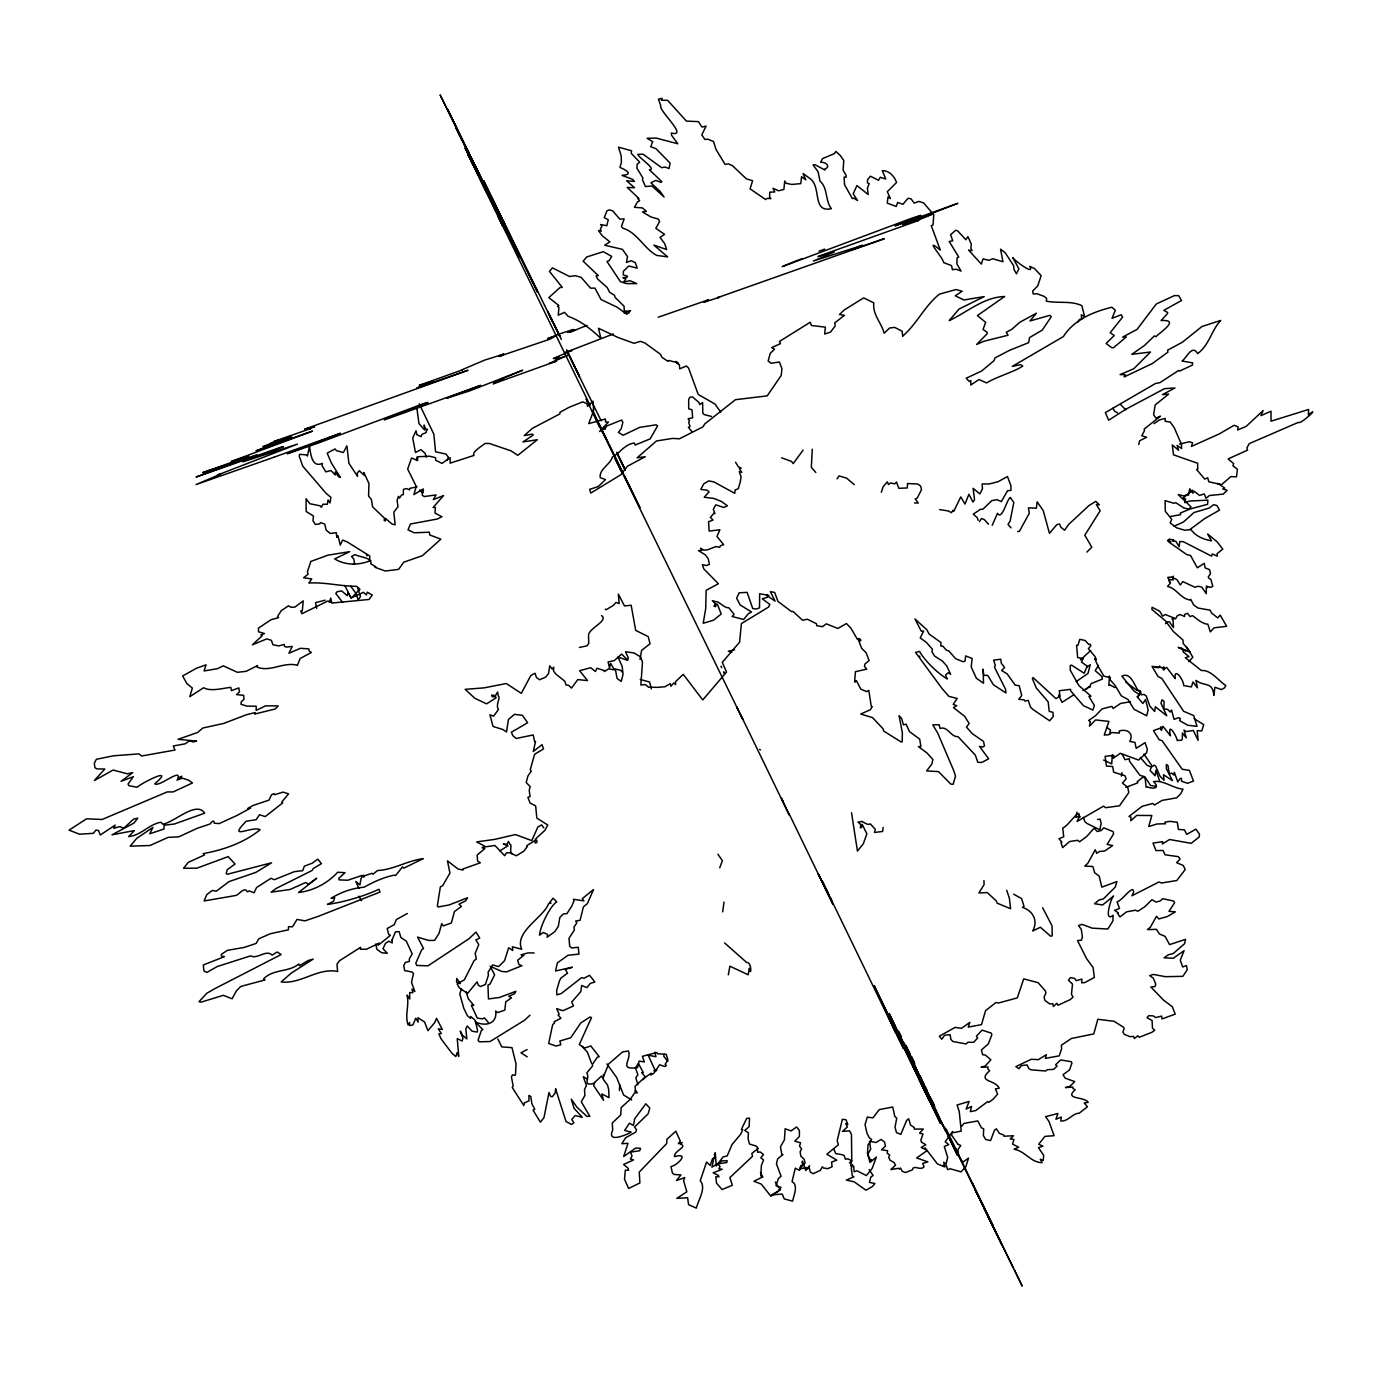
<?xml version="1.0" encoding="UTF-8"?>
<svg xmlns="http://www.w3.org/2000/svg" width="1381" height="1381" viewBox="0 0 1381 1381"><rect width="100%" height="100%" fill="white"/><g stroke="black" fill="none" stroke-linecap="round" stroke-linejoin="round"><path stroke-width="1.5" d="M582.074 1046.401L587.46 1052.287L591.517 1063.249M883.15 827.426L882.632 831.466L874.484 832.45L875.295 829.342L870.358 823.905C866.975 826.252 861.209 819.347 860.795 821.902L857.964 821.988L860.605 824.44L860.38 827.823L861.571 827.564L862.158 824.284L866.854 833.848L863.349 843.756L857.446 851.093L851.507 812.701M1169.414 582.143L1169.483 579.381L1173.159 580.02L1172.4 577.327L1173.401 576.17M619.413 1090.507L619.706 1084.689M1112.326 754.578L1111.722 763.866L1103.609 760.068M812.287 449.239L811.337 467.382L815.826 472.492M1109.461 676.017L1108.874 685.494L1110.031 684.959L1114.881 687.583M461.461 989.02L459.787 993.888L463.792 1008.285L467.296 1015.57L470.507 1018.367L470.766 1016.537L475.34 1020.473L477.636 1031.003L477.187 1032.039L472.181 1031.244L467.192 1025.997L465.794 1028.81L466.864 1038.875L462.359 1035.077L460.27 1031.141L462.963 1038.236L462.117 1041.032L457.232 1038.547L458.751 1056.396L457.111 1052.633L455.834 1056.569L451.915 1053.237L441.247 1039.116L438.813 1033.903L441.316 1033.575L438.278 1028.845L442.334 1029.501L436.5 1018.298L434.756 1022.561L427.92 1030.692L424.571 1021.975L417.925 1017.728L418.132 1022.164L415.785 1018.211L412.867 1024.995L409.743 1025.548L409.553 1022.51L408.137 1025.065C404.547 1015.225 409.587 1005.057 407.032 995.166L409.743 998.981L409.639 992.542L412.85 992.732L411.918 989.055L414.852 991.523L411.521 982.426L413.471 973.519L412.142 972.051L404.685 970.584L403.753 965.751L405.254 962.522L409.363 961.366L409.311 958.915L412.177 953.822L406.29 941.134L400.904 937.492L399.126 931.623L395.484 931.778L392.031 940.029M555.628 1088.953L555.162 1093.079L552.348 1096.704L550.639 1096.479L548.999 1092.492L543.959 1117.695L540.351 1122.114L533.083 1110.186L534.74 1109.306L531.84 1103.695L530.822 1096.6L528.958 1095.34L528.94 1100.847L524.331 1102.936L523.831 1105.56L512.247 1087.538L513.18 1086.105L511.436 1076.835L512.455 1074.832L514.923 1075.436L515.51 1074.349L516.045 1064.009L511.988 1047.644L501.769 1046.902L497.833 1038.961M724.007 902.104L722.66 911.857M1121.389 776.139L1121.959 772.635M1109.547 734.571L1110.514 730.066L1106.872 727.459M1076.938 812.132L1075.816 817.379L1079.424 816.016L1080.149 817.069M713.977 1157.744L711.905 1167.187L722.332 1160.817L727.235 1160.817L726.734 1162.543L717.827 1163.907L720.071 1166.479L718.931 1168.758L722.211 1169.258L713.148 1172.832L718.327 1175.386L719 1176.767L715.824 1176.785L716.515 1183.172L722.108 1189.542L732.31 1185.278L729.876 1177.613L752.472 1156.346L751.851 1153.428L758.255 1148.302M664.175 1054.204L663.726 1056.189L667.852 1061.437M728.288 974.9L729.91 966.199L748.174 974.762L749.365 968.288C751.091 978.231 752.231 962.074 746.62 962.436L724.611 942.947M1138.704 444.596L1139.653 440.781L1146.593 437.259L1141.776 435.74L1144.521 430.596L1144.107 429.128L1160.437 416.164L1156.087 418.184L1153.618 414.766L1155.155 404.961L1168.637 394.103L1162.526 394.603L1174.955 387.975L1164.563 388.648L1126.05 409.104L1108.65 420.221L1105.37 412.608L1155.569 383.452L1159.833 382.71L1178.753 370.367L1179.46 371.109L1192.252 365.205L1192.718 362.91L1181.998 361.011C1186.383 358.404 1192.096 343.748 1197.672 353.605C1209.135 345.285 1211.465 330.266 1220.718 320.427L1202.022 326.468L1182.291 342.281L1167.618 350.187L1167.912 352.155L1152.289 363.566L1124.134 376.944L1125.256 374.7L1120.112 374.614L1133.887 368.675L1150.494 352.017L1131.816 354.33L1144.59 345.388L1154.412 335.894L1155.966 336.705C1160.661 331.751 1180.548 319.356 1161.11 320.547L1167.428 313.677L1167.653 312.52L1163.803 310.362L1181.497 300.506L1178.666 295.638L1174.402 295.603L1156.294 303.993L1137.064 329.386L1122.598 337.119L1126.292 336.929L1113.397 347.805L1111.67 347.598L1106.095 343.524L1114.225 335.514L1110.203 332.717L1122.598 317.112L1121.199 314.747L1112.016 318.321L1115.347 310.224L1111.895 307.255C1093.476 311.623 1073.745 320.012 1063.405 336.55L1012.29 366.414L1020.663 364.67L1022.751 366.086C1013.93 372.024 996.961 376.53 986.569 382.934L978.956 379.516L970.739 385.057L970.86 380.517L969.289 381.501L966.217 378.239L981.649 370.988L994.009 360.7L994.976 357.921L1009.856 350.17L1028.672 342.661L1029.535 337.585L1042.275 330.094L1051.252 316.732L1049.853 315.334L1029.933 320.962L1036.44 313.194L1019.851 322.239L1011.738 329.369L1006.283 332.269L1008.061 335.238L984.032 341.211L976.609 344.49L987.139 333.736L987.173 332.32L983.065 329.438L985.671 322.36L977.403 315.593L1004.591 296.501C983.652 297.157 967.339 312.123 949.196 320.599L959.018 309.068L984.221 296.604L963.99 299.97L955.255 295.81L962.16 291.253L955.945 289.544L939.443 294.136C924.58 305.978 916.691 324.242 902.656 336.101M952.096 1132.886L951.561 1134.975L957.948 1144.297M416.337 459.908L417.114 457.076M1185.778 650.192L1185.554 651.055L1180.686 647.706M881.302 492.309L883.115 486.837L887.293 481.762L888.449 484.576L890.382 483.005L894.802 483.816L896.511 482.038L898.807 488.304L907.3 487.959L907.559 483.505L917.847 484.058L920.644 486.129L921.524 489.668L917.191 498.127L915.223 498.904L918.296 503.029L914.515 502.96M325.122 600.183L315.507 602.668L316.698 608.434M852.647 1164.528L851.3 1168.481L852.319 1175.783L853.907 1176.854L846.277 1180.065L854.235 1181.86L865.956 1190.215L872.326 1186.607L874.881 1183.534L869.426 1182.378L870.79 1177.147L873.103 1175.507L869.15 1169.603M1137.996 696.853L1140.758 691.294L1136.77 690.258L1125.843 682.128M447.237 460.028L448.324 457.059L445.839 454.004L435.567 451.811L433.858 434.204L419.22 403.839M423.466 490.186L422.396 493.138L419.755 489.979M719.708 867.717L722.401 860.691L717.896 854.252M594.555 1082.739L593.606 1085.501L603.532 1100.329L601.736 1093.925L609.021 1097.636L608.676 1089.488L607.519 1084.983L603.29 1079.372L603.359 1074.591M1159.712 665.97L1158.987 667.662L1155.068 667.42M639.99 659.445L641.647 650.33L650.071 643.77L648.224 636.624L635.692 630.392L631.169 605.275L624.471 605.896L618.325 594.106L619.171 603.583L615.995 602.461L613.354 605.413L606.035 609.781L605.31 609.09M1078.078 321.894L1079.476 319.408L1081.737 319.304L1081.271 314.782L1084.568 316.56L1081.875 305.633C1070.776 300.454 1058.174 303.596 1046.28 301.127L1046.66 298.434L1044.122 296.38L1037.027 293.756L1033.247 293.998L1032.66 291.098L1037.77 285.815L1041.136 275.682L1034.697 268.708L1029.846 266.326C1035.198 276.649 1012.169 258.471 1012.825 257.66L1018.919 268.881L1016.433 273.766L1013.93 269.226L1013.654 265.722L1005.178 252.688L1000.552 249.201L1002.951 261.751L992.732 258.73L988.951 260.319L983.065 258.868L981.339 264.099L968.564 250.013L972.051 250.6L970.878 248.079L971.326 244.178L967.908 236.548L965.906 239.759L957.62 230.817L955.6 230.264L950.577 234.822L952.769 240.795L949.196 241.451L958.777 257.125L957.137 257.729L956.843 263.84L961.038 271.09L956.101 269.243L952.424 269.658L951.561 265.635L943.62 262.545C942.671 256.676 922.836 236.03 940.288 250.047L931.277 225.724L933.038 224.93L933.78 214.866L923.682 202.938L918.866 201.436L914.187 203.128L911.046 198.847L908.059 198.243L902.915 204.284L897.685 202.489L896.2 206.459L887.258 203.145L888.035 196.879L890.452 198.622L887.31 191.717L896.562 182.499C894.197 176.043 889.433 170.64 882.321 170.657L885.773 179.012L880.267 177.286L878.489 180.29L870.41 176.181L867.631 179.634L867.32 182.81L869.184 183.552L867.389 188.334L868.217 194.548L856.928 185.555L853.182 193.789L857.566 200.556L853.717 198.053L852.388 198.657L844.568 184.761L844.084 177.079L846.19 177.217L846.018 175.214L843.066 170.053L843.808 160.541L840.408 155.639L835.988 151.444L834.348 153.636L822.541 158.608L820.573 162.319C825.493 161.56 831.431 166.773 824.716 169.086L824.975 170.087L814.98 164.702L813.029 164.926L818.07 171.658L820.021 181.153C827.961 187.799 825.061 200.694 831.362 208.686C812.045 212.985 821.54 187.298 810.354 178.788L803.034 173.523L805.796 179.823L801.567 176.716L800.773 183.621L791.658 184.467L786.031 183.224L784.736 180.98L783.856 189.49L778.556 190.785L772.98 188.299L774.758 191.942L769.7 192.201L769.631 197.725L770.943 198.622L767.059 198.363L765.626 199.554L750.073 188.834L752.593 180.738L746.43 178.891L732.431 165.668L728.46 163.873L725.146 164.443L716.083 149.562L713.459 141.483L708.021 139.239L704.862 139.429L701.807 134.855L706.071 126.085L701.945 127.069L698.51 121.649L686.426 121.114L667.662 100.364L661.292 100.192L662.172 98.327L658.409 99.225L660.739 105.439C657.563 109.772 689.378 137.565 671.339 133.025L671.615 135.321L677.778 143.762L656.251 138.083L647.137 138.307L652.678 141.622L650.762 146.749L655.854 148.596L670.113 163.096L669.043 168.551L665.279 167.084L661.603 167.636L643.08 154.223L637.798 154.327C637.936 157.141 657.252 169.639 649.467 169.846L661.775 181.584L661.067 182.43L655.785 180.359L650.934 182.862L660.083 191.355L664.071 197L651.918 185.969L645.393 186.556L642.476 179.72L642.856 177.925L636.9 168.137L637.107 164.339L639.662 162.147L631.186 153.274L631.583 150.822L618.429 147.128L621.174 155.673L621.381 162.613L619.914 167.377C624.954 169.587 634.604 174.42 622.071 175.387L632.567 179.357L634.414 181.463L626.577 180.79L634.57 187.712L627.25 187.436L638.816 198.415L637.815 198.484L639.645 200.694L637.504 201.885L634.449 207.305L642.407 207.927L646.36 211.31L642.441 211.949L650.952 216.955L658.374 219.096L659.6 221.478L655.837 228.331L664.537 234.338L660.032 237.411L664.675 243.608L666.66 249.547L653.886 245.11L667.679 256.918L656.683 255.399C643.909 248.511 637.401 232.491 622.727 228.141L621.415 226.432L624.16 218.888L619.793 219.165L612.715 210.844L609.332 209.895L606.88 210.879L604.257 217.628L608.244 219.769L606.811 225.707L600.649 224.516L601.909 226.467L600.269 229.125L601.287 231.128L598.508 230.696L602.254 235.771L609.884 241.848L604.688 245.214L622.468 249.357L627.526 256.607L626.439 262.494L631.169 260.698L635.312 262.649L637.211 268.156L628.804 265.998L623.435 271.177L623.28 274.905L627.526 276.217L626.715 277.495L622.9 277.616L625.817 278.876L623.867 281.879L630.081 280.723L636.745 283.606L626.594 283.623L620.414 281.638L606.932 261.441L609.073 260.75L611.748 256.383L603.238 251.705L586.804 256.952L583.127 261.164L598.249 275.579L596.057 275.907L597.645 279.014L607.243 287.576L609.642 292.306L614.39 295.223L615.201 297.485L624.057 306.219L624.298 310.898L629.512 311.398L629.287 312.434L626.87 314.212L617.014 307.169L601.046 299.522L594.918 288.111L590.55 288.163L581.056 277.27L575.152 275.682L569.542 276.528L552.469 267.879L549.465 271.401L562.274 287.386L559.926 287.593L548.809 297.623L558.839 305.512L557.527 306.271L558.925 307.445L558.235 315.213L564.553 312.33L568.212 316.37C581.522 321.152 590.792 329.179 600.856 338.259L598.491 328.264L618.187 337.551L634.069 343.299L640.387 341.366L644.979 343.04L660.481 354.278L662.034 357.386L667.99 361.373L668.542 360.458L676.759 362.512L675.689 361.425L678.157 362.806L676.794 363.41L679.314 364.515L679.728 368.813L686.322 366.034L688.515 367.933L698.234 394.465L714.944 404.012L720.744 412.142M1098.516 665.349L1095.185 670.631L1102.366 676.897M992.231 525.263L997.496 513.3C1002.174 521.017 1006.887 498.834 1010.357 497.453L1013.809 502.546L1010.098 521.12L1008.026 524.452L1011.065 527.87M979.526 521.483L981.511 518.496L984.29 519.584L988.503 524.21M837.041 478.827L839.044 475.893L846.657 478.189L854.287 484.645M803.086 450.12L793.229 463.602L791.537 461.427L781.663 457.819M1165.547 623.729L1166.928 621.916L1169.344 621.726L1173.505 627.544L1173.09 620.242L1171.986 618.93L1175.041 618.671M809.646 1165.65L805.762 1170.536L802.447 1161.145L801.964 1162.612L803.483 1164.528L800.704 1165.616L799.478 1170.398L795.301 1168.119L792.055 1181.618C798.598 1185.019 793.764 1195.532 792.59 1201.142L784.27 1198.932L782.181 1194.082L771.478 1194.928L780.42 1189.921L779.108 1188.955M643.045 1079.718L645.203 1077.076M849.488 1163.044L851.645 1160.61L847.848 1158.866L845.379 1159.229L844.257 1155.655L842.531 1154.758L835.729 1153.601L833.934 1149.389M656.372 1070.396L655.561 1071.293L648.172 1055.257L655.958 1056.689L654.939 1052.115M1188.817 661.585L1192.856 657.27L1186.572 646.895M1086.847 552.124L1091.819 547.187L1084.793 535.207L1100.174 510.78L1096.324 504.479L1099.362 504.807L1095.754 501.389L1089.039 505.498L1068.514 524.573L1064.578 530.252L1060.901 527.249L1059.486 523.9L1056.655 524.832L1049.474 533.308L1043.242 510.659L1037.183 501.855L1036.354 508.208L1028.448 507.828L1029.259 513.335L1019.333 531.426L1017.693 531.512M273.714 457.318L196.033 484.593L220.736 474.063L217.387 475.081L297.45 444.13L242.97 461.841L283.364 446.771L280.775 447.271L196.033 477.049L257.004 454.798L202.593 472.665L247.889 456.576L248.632 455.954L231.197 461.513L312.555 431.096L256.003 450.862L292.099 437.173L262.96 446.684L290.131 436.482L269.381 443.94L277.944 440.211L273.99 441.644L275.182 441.04L310.621 428.593M1190.059 529.441L1204.767 518.514L1219.527 510.124L1216.868 505.463L1213.571 504.704L1209.255 508.035L1193.926 512.575L1183.465 522.018L1174.092 526.213M1086.277 689.274L1088.936 686.616L1090.541 686.771M529.959 1015.225L524.452 1020.283L490.065 1041.533L479.362 1041.826L478.068 1040.273L481.348 1030.502L482.815 1029.605L475.15 1021.854C485.352 1026.756 497.471 1023.977 495.71 1011.047L497.626 1012.601L504.807 1010.115L505.757 1001.846L511.522 997.824L508.778 996.34L514.561 993.681L515.89 991.316L499.404 997.496L488.46 998.929L487.959 985.119L489.962 984.152L494.657 974.796L491.049 967.977M1080.443 659.928L1090.748 650.503M1192.839 490.186L1183.12 497.971L1185.64 499.076L1184.622 502.632L1189.611 501.061L1207.926 500.146L1207.598 504.307L1190.439 508.881L1180.358 513.007L1180.6 514.699L1170.536 516.477M653.8 1070.862L656.873 1070.068M1076.213 681.593L1087.986 673.427L1090.248 664.744L1086.968 666.988M499.887 850.834L508.001 845.776L503.288 844.067L507.086 844.205L508.45 841.426L509.917 844.309C512.765 844.395 508.501 851.732 512.42 854.079M527.128 1049.56L520.965 1052.788L527.214 1056.845M1073.451 694.988L1062.006 702.377L1058.571 694.919M1082.911 690.655L1089.833 686.668L1091.059 683.647L1102.349 679.107L1102.003 677.743M407.378 913.48L396.364 919.539L394.276 924.649L387.181 928.515L388.613 934.195L390.34 935.369L379.378 944.345L377.98 945.122L379.205 943.119L366.535 949.196L360.389 949.265L360.648 947.297L339.536 960.693L336.981 964.214L337.637 971.499C317.785 967.408 301.317 984.256 281.154 981.977L291.08 973.242L313.228 959.07L308.084 960.555L299.522 965.733L298.848 964.042C288.232 972.569 273.11 968.789 263.547 978.939L265.014 979.94L240.812 986.431L236.324 990.937L232.094 998.808L223.411 995.304L201.005 1002.174L199.054 1001.657L206.736 993.302L214.866 988.623L281.154 954.547L277.184 951.992L272.143 955.134C266.032 949.04 257.815 959.553 250.513 955.894L217.145 966.562L206.943 972.431L203.974 971.05L203.3 964.956L224.395 956.688L221.323 955.997L221.374 954.306L227.451 950.335L244.023 947.47L256.175 943.43L258.782 938.787L270.313 933.729L288.422 929.827L288.508 926.686L292.513 926.806L297.019 919.435L305.046 920.851L318.579 916.224L380.017 892.074L378.912 889.26C365.43 895.682 344.266 902.173 327.452 904.417L333.512 901.258L334.703 897.788L331.112 898.323C341.228 891.971 352.259 888.242 364.032 887.206C373.578 881.958 383.262 877.401 394.155 875.157L395.57 875.554L402.51 866.923L403.77 868.148L423.207 858.671C407.05 860.708 393.809 869.685 377.445 870.548L372.956 874.242L371.886 873.293L364.377 875.847L361.857 875.485L347.788 880.249L339.053 879.87L338.794 878.299L345.008 872.688L337.654 872.257C327.677 883.253 313.314 890.762 298.589 892.506L316.732 878.23L308.429 884.272L305.736 882.476L290.01 889.519L271.073 892.161L276.096 888.466L311.985 870.565L313.263 868.511L321.428 863.643L317.82 859.155L312.244 863.16L304.355 866.198L302.681 870.686L294.429 871.635L274.353 879.714L270.935 878.316L256.555 887.551L254.035 892.817L249.305 890.9L247.234 891.815C244.903 885.791 238.844 895.009 235.754 895.475L204.095 900.964L206.787 894.646L212.294 890.452L216.23 891.211L229.125 881.579L255.848 872.395L271.556 862.797L227.382 874.259L226.191 873.655L227.347 869.564L235.063 864.023L228.193 856.634L196.931 868.166L183.569 868.269L188.265 862.365L204.561 854.943L203.214 853.613C223.532 849.902 244.109 842.773 260.094 829.739C252.395 825.389 226.294 841.392 246.267 821.194L256.089 819.744L259.542 814.704L265.187 816.603L282.691 802.913L281.689 802.137L288.594 793.868L282.984 792.124L274.491 794.748L274.025 793.574L271.453 794.852L269.053 800.1L252.982 805.503L247.751 808.541L250.531 808.127L237.066 815.429L219.216 823.577L214.331 823.231L213.692 821.091L212.329 821.436L209.964 824.025L197.483 828.203L178.684 836.869L168.119 837.387L149.925 845.517L130.194 846.156L136.702 838.371L152.911 827.443L149.787 833.761L163.976 829.032L164.166 825.199L174.369 824.008L204.699 813.167C196.344 800.445 174.645 822.196 162.751 824.164L160.938 822.23C149.269 824.077 141.052 835.488 128.726 836.558L134.406 830.551L111.965 834.849L133.974 823.059L137.737 818.191L133.664 819.054L123.738 828.22L119.75 826.615L113.794 828.289L115.141 825.148L100.295 834.987L98.465 830.482L95.841 830.136L93.407 833.313L79.442 834.193L69.05 830.136L86.554 818.812L102.159 819.468L167.187 791.934L173.126 791.934L192.494 782.958L188.42 780.092L182.257 778.159L176.889 780.161L181.809 776.26L177.959 778.159C181.187 768.043 158.953 787.463 154.741 783.787C176.492 765.126 141.035 783.303 137.168 787.256L128.813 785.668L128.07 783.994L133.387 776.692L121.062 781.318L132.749 772.6L127.276 773.809L113.138 770.028L94.357 780.524L104.783 769.01L97.05 768.924L94.996 767.767L94.288 763.313L96.359 759.274L113.553 755.787L139.015 753.888L141.622 756.028L175.042 750.021L173.264 745.999L185.071 743.841L189.767 740.699L192.874 741.942L196.62 741.114L178.063 739.336L197.707 732.413L202.817 728.029L223.86 723.402L246.543 714.685L255.192 712.561L254.587 714.063L275.164 709.005L278.168 705.95L265.687 705.812L256.158 710.352L256.193 706.209L247.009 706.14L241.002 704.258L241.243 701.807L244.005 699.235L243.643 695.334L236.565 694.591L239.5 691.829L238.827 687.893L231.473 690.638L230.8 687.341C222.79 688.256 210.361 691.795 203.646 687.721L189.767 696.697L192.339 688.066L186.867 683.612L182.655 675.965L196.654 668.18L206.062 664.848L204.06 670.959L217.421 668.697L223.239 665.849L237.394 672.305L246.042 671.356L257.505 665.625L257.09 667.109C270.227 672.374 282.466 662.051 296.466 665.021L297.347 665.487L300.143 658.495L311.381 652.471L309.171 650.986L308.792 648.863L300.333 648.328L288.922 653.248L292.22 646.412L286.281 647.137L284.521 646.308L284.244 644.444L278.651 645.928L272.886 644.703L271.418 640.352L266.792 638.885L252.412 644.789L262.131 635.795L260.819 634.932L264.513 633.586L258.489 631.773L258.489 628.148L270.969 619.724L278.617 617.652L277.581 616.444L281.241 610.713L288.474 605.793L291.011 607.26L294.947 607.07L303.216 600.873L302.301 611.058L300.747 610.816L301.938 613.751L327.798 600.994L332.631 602.962L369.124 599.458L372.231 595.004L367.311 592.173L366.397 594.935L363.445 592.328L351.603 597.783L359.923 589.221L356.643 586.338C340.555 586.304 324.725 582.022 308.843 583.041L311.761 578.932L303.63 577.741L308.118 574.237L307.376 571.958L310.829 561.446L327.953 555.162L349.738 551.64L334.703 558.908C345.647 565.692 359.181 565.295 370.816 560.513L370.833 563.828L375.856 566.797L374.993 567.315L385.385 571.026L398.626 569.369L403.735 562.222L422.327 555.714L440.902 539.177L429.681 534.93L429.405 532.186L414.248 532.79L408.034 529.89L410.45 524.003L437.38 518.997L441.903 516.736L434.998 513.076L435.412 507.535L433.116 507.466L443.612 495.52L433.341 499.629L436.016 494.95L424.174 496.556L422.206 495.209L423.225 488.943L413.92 494.588L416.216 486.336L407.671 469.057L411.555 457.974L417.597 460.581L417.632 456.748L429.715 456.213L435.636 457.784L435.688 460.27L442.041 463.377L450.12 457.646L450.154 463.136L474.028 455.419C471.232 452.364 481.796 446.132 484.99 443.491L489.202 443.422L511.022 450.862L517.806 455.333L537.33 439.71L522.898 441.955L533.239 435.119L532.427 434.117L524.21 435.602L532.375 428.352L559.875 413.903L559.944 412.315L569.145 407.274L582.782 401.836L587.011 403.718L587.495 406.359L593.036 401.146L593.657 410.606L588.738 423.622L605.43 418.995L605.551 421.965L608.434 422.085L599.578 431.511L605.758 427.817L606.552 426.073L621.674 420.031L622.848 422.362L621.26 428.611L618.395 432.391L623.124 435.257L639.645 427.385L656.096 424.796L657.615 425.883L650.123 438.899L635.208 445.027L634.276 443.008C624.557 444.337 620.155 452.916 612.404 456.99C610.247 464.672 598.922 469.247 600.217 477.653L605.499 479.587L598.232 486.561L589.67 489.357L590.775 493.069L620.88 474.736L627.388 466.26L645.272 456.697L637.09 457.819L656.493 440.971L672.512 438.416L679.452 438.795L702.912 426.884L704.811 423.881L735.452 399.696L767.197 395.864L781.249 375.408L781.922 368.675L779.419 362.012L771.168 363.255L768.129 361.045L770.235 353.415L774.517 349.151L771.72 347.58L780.489 343.645L779.454 341.452L810.181 322.274L811.424 325.502L825.372 327.159L824.664 334.047L830.533 332.061L835.263 325.881L834.676 322.964L844.395 315.334L839.493 314.505L844.274 309.948L863.66 297.882L873.793 302.888C872.447 314.661 881.371 322.584 884.133 333.201L889.64 328.005L894.698 327.401L902.138 331.216L902.656 336.066M630.668 310.639L624.16 313.073M797.631 260.249L782.889 266.326M1125.86 787.394L1137.806 782.854L1137.184 781.819L1143.123 776.968L1145.16 778.314L1146.144 787.325L1147.352 786.79C1152.237 789.172 1161.041 788.827 1153.515 781.56C1164.2 780.075 1172.866 788.327 1183.034 789.121L1180.772 793.73L1176.629 797.821L1162.094 800.41L1154.464 805.019L1152.824 803.449L1142.122 806.314L1128.985 816.447L1130.987 817.207L1130.797 820.78L1136.667 815.446L1151.823 815.498L1148.716 826.563L1156.985 823.974L1165.478 823.749L1164.925 822.161L1169.828 821.35L1177.285 822.265L1178.425 829.463L1184.397 829.808L1186.745 834.348L1195.911 829.17L1199.485 834.193L1199.174 836.99L1191.182 843.342L1169.586 839.51L1162.336 843.981L1162.733 841.685L1152.997 843.083L1156.035 850.61L1163.078 850.437L1165.063 854.804L1178.356 856.652L1180.099 859.017L1176.647 862.642L1183.224 865.507L1185.261 869.495L1176.836 880.491L1161.611 883.011L1158.952 881.976L1131.919 895.786L1133.801 891.66L1132.748 889.519C1128.64 889.985 1122.529 899.929 1117.056 901.879L1119.525 908.508L1114.588 910.303L1118.334 912.841L1117.453 913.221L1119.991 916.932L1126.637 911.788L1135.596 910.217L1137.875 911.236L1144.884 906.713L1151.961 899.687L1156.018 902.086L1160.144 900.982L1162.698 898.72L1173.643 901.016L1174.627 902.656L1168.965 911.322L1175.352 911.84L1167.325 916.57L1158.745 918.952L1156.536 916.259L1150.459 927.065L1147.473 929.603L1156.432 929.344L1159.488 934.039L1165.046 936.335L1169.603 944.621L1185.606 939.322L1184.605 943.672L1173.194 953.546L1168.412 954.737L1164.079 957.827L1173.263 958.276L1184.104 950.68L1180.254 960.14L1182.688 967.011L1186.452 965.526L1187.246 969.738L1182.809 976.35L1165.34 976.678L1153.377 974.416L1149.734 975.607L1153.377 978.3L1155.776 984.17L1155.034 986.569L1150.874 987.018L1163.665 1000.241L1172.296 1006.68L1175.214 1014.137L1161.956 1018.954L1161.645 1016.088L1155.604 1017.607L1153.532 1015.984L1148.785 1015.605L1147.024 1017.728L1152.065 1020.455L1152.496 1028.241L1154.74 1030.278L1151.754 1032.367L1139.308 1037.269L1137.771 1035.802L1134.474 1038.46L1133.456 1036.389L1130.124 1036.682L1124.376 1034.404L1122.874 1031.9L1124.238 1028.586L1123.426 1027.188L1114.139 1021.319L1097.826 1019.264L1093.769 1033.92L1071.466 1038.46L1061.419 1045.193L1061.575 1048.887L1059.21 1055.861L1045.313 1058.364L1046.366 1054.739L1038.322 1059.641L1031.296 1059.262L1015.881 1066.598L1018.971 1068.721L1021.336 1065.614L1027.153 1064.941L1028.707 1068.411L1031.037 1069.826L1045.641 1071.017L1047.333 1069.671L1053.513 1069.412L1057.156 1066.046L1055.585 1064.751L1060.729 1059.918L1071.155 1061.713L1071.967 1062.904L1069.55 1069.912L1063.042 1074.729L1065.183 1078.198L1074.781 1081.582L1069.792 1086.398L1065.459 1087.572L1072.899 1087.089L1072.916 1088.487L1075.178 1089.73C1063.784 1099.88 1083.981 1096.117 1088.228 1102.366L1084.189 1102.936L1087.417 1106.802L1079.027 1113.31C1072.899 1112.844 1067.893 1121.993 1060.781 1120.975L1061.316 1117.056L1055.93 1119.249L1057.915 1113.5L1045.59 1116.642L1048.939 1121.389L1054.117 1135.7L1044.916 1136.373L1038.719 1144.228L1042.914 1146.144L1038.46 1147.697L1043.725 1155.483L1043.173 1160.489L1040.29 1159.229L1042.172 1162.681C1030.796 1162.629 1024.892 1150.787 1014.12 1149.32L1018.591 1147.179L1012.601 1144.089L1013.896 1139.377L1010.184 1138.911L1013.464 1135.752L1003.901 1136.218L1003.849 1135.147L999.378 1133.335L996.374 1128.829L994.544 1130.09L990.609 1140.551L985.81 1139.549L983.358 1135.665L983.721 1128.898L981.442 1127.759L977.765 1120.94L963.99 1123.409L961.884 1126.016M353.363 564.242L354.554 563.759L353.795 559.046L351.534 556.526L354.952 554.644C359.94 557.026 369.279 557.786 369.711 560.686L369.797 556.025L366.863 554.247L367.277 555.783L366.12 553.729L347.391 542.043L342.592 540.04L340.278 545.115L337.982 535.707L336.774 537.364L336.343 532.652L330.318 533.48L326.175 530.149L324.759 524.124L320.582 522.57L319.667 523.9L315.3 524.435L312.952 520.723L313.487 516.011L306.15 511.471L306.064 498.731L309.914 503.754L320.029 505.791L321.359 507.259L322.981 504.203L327.366 504.307L328.039 499.991L330.007 502.926L330.905 497.333L326.158 493.397L302.767 466.191L299.176 456.023L299.677 454.366L306.409 454.867L307.411 456.023L309.482 446.598C310.76 453.589 311.778 468.297 322.377 463.377L322.066 465.621L325.83 471.853L330.991 470.524L335.203 474.978L335.203 471.957L338.621 476.773L340.434 477.429L331.509 463.256L327.159 453.141L335.117 448.929L336.325 450.586L343.351 452.554L346.907 445.89L348.875 463.222L357.524 476.393L357.213 473.234L359.302 470.714L364.291 475.392L363.669 472.578L364.221 473.269L368.951 483.505L368.572 496.072L371.385 499.439L372.611 506.862L384.936 518.686C382.364 520.395 386.559 522.812 385.42 518.393L392.118 524.072L395.121 524.849L393.844 512.127L398.004 506.672L397.089 500.423L398.453 496.331L399.523 498.075L401.56 494.985L403.287 494.64L403.442 489.34L406.532 488.581L409.57 489.858L409.725 488.408L417.114 486.803M273.731 457.301L340.416 433.271L287.317 453.745L317.975 443.18L423.95 403.476L428.041 402.492L384.263 419.962L480.64 385.385L446.805 398.16L469.644 390.927L522.605 370.212L501.7 379.015C509.157 376.806 484.489 385.592 497.592 381.588L493.259 383.849L556.56 361.114L549.569 363.324L567.746 355.297L555.248 359.837L558.873 357.023L553.367 358.508L571.751 350.515L564.95 352.656L613.406 333.943M586.977 325.346L570.698 331.923L569.697 332.113L575.825 329.766L567.746 332.441L573.339 329.472L559.892 333.805L547.687 338.638L555.49 336.066L550.139 339.105L498.869 356.453L503.064 354.865L499.974 355.901C511.902 350.998 489.254 359.543 503.841 354.106L484.679 360.096L461.703 369.884L462.67 369.763L419.289 385.334L433.03 381.294L422.293 385.264L429.733 383.02M782.147 266.671L911.961 218.146L920.851 215.401L895.181 225.88L957.844 203.318L902.846 224.637L932.451 214.107L917.364 220.494L918.589 220.494L821.367 255.261L817.984 256.624L834.262 251.998L813.444 261.009L862.573 245.266L850.851 250.03L852.56 249.598L884.392 238.671L717.447 297.709L719.466 297.26L703.74 302.301L708.488 299.763L658.236 317.233M429.698 382.986L416.872 387.992L468.021 370.263L304.614 429.18L314.678 426.66L308.619 429.146L310.604 428.593M819.002 251.169L824.75 249.115M799.064 259.749L801.947 258.748M1130.331 701.755L1120.561 703.447L1113.069 708.488L1111.895 706.364L1102.021 708.936L1095.496 715.721L1088.66 720.468L1090.3 721.624L1089.488 726.113L1095.616 719.933L1108.926 721.417L1104.248 735.055L1108.408 734.744L1111.947 732.551L1119.439 733.052L1119.231 730.998C1126.741 728.564 1134.215 732.966 1129.779 741.442L1134.94 742.408L1136.2 748.347L1145.091 742.65L1147.335 749.279L1146.575 752.783L1138.531 760.051L1120.284 753.301L1113.155 758.273L1113.897 755.407L1105.093 756.322L1106.457 766.092L1112.672 766.507L1113.656 772.203L1124.997 775.725L1126.119 778.867L1122.46 783.148L1127.725 787.343L1128.812 792.556L1119.49 805.796L1105.646 807.695L1103.488 806.159L1077.076 821.488L1079.476 816.395L1078.924 813.564C1075.436 813.685 1068.117 825.803 1062.731 828.065L1063.733 836.765L1058.985 838.681L1061.885 842.237L1061.022 842.652L1062.61 847.641L1069.481 841.564L1077.732 840.287L1079.597 841.771L1086.623 836.558L1094.149 828.151L1097.308 831.552L1101.158 830.482L1103.816 827.806L1113.086 831.638L1113.656 833.796L1107.13 844.412L1112.672 845.586L1104.748 850.972L1099.293 851.525L1096.721 853.354L1095.254 849.712L1087.935 863.108L1084.827 866.111L1092.837 866.491L1094.701 872.757L1099.224 876.158L1101.796 887.154L1116.901 881.561L1115.261 887.085L1103.402 898.893L1098.931 900.067L1094.546 903.726L1102.608 904.987L1113.569 896.045C1111.412 896.683 1103.212 923.371 1113.017 915.31L1112.982 920.799L1107.873 929.016L1092.285 928.17L1082.031 924.355L1078.544 925.65L1081.306 929.396L1082.411 937.181L1081.306 940.254L1077.491 940.53L1086.554 958.604L1093.113 967.563L1094.356 977.455L1084.879 982.564L1081.651 982.823L1081.91 979.094L1076.196 980.648L1074.625 978.404L1070.43 977.593L1068.462 980.234L1072.502 984.135L1071.466 994.337L1073.106 997.134L1070.051 999.689L1057.932 1005.282L1056.828 1003.262L1053.358 1006.542L1052.823 1003.763L1049.75 1003.918L1044.985 1000.552L1044.088 997.186L1045.935 992.904L1045.452 991.023L1038.149 982.702L1023.735 978.887L1017.296 997.893L998.239 1003.072L996.081 1002.416L985.568 1010.65L981.494 1024.65L968.219 1027.101L969.876 1022.337L961.504 1028.344L955.082 1027.412L939.339 1036.199L941.79 1039.237L944.604 1035.232L950.128 1034.697L950.888 1039.41L952.786 1041.464L966.044 1043.95L967.874 1042.258L973.622 1042.31L977.644 1038.063L976.436 1036.216L982.098 1030.14L991.334 1033.161L991.851 1034.818L988.295 1043.967L981.373 1049.974L982.668 1054.704L985.395 1055.084L990.868 1059.797L985.343 1065.925L981.114 1067.22L988.054 1067.012L987.795 1068.894L989.659 1070.672C976.574 1082.341 995.304 1079.321 999.223 1088.28L995.408 1088.832L997.617 1094.166L992.766 1099.535L988.658 1102.401L987.674 1101.606L975.728 1110.566L970.308 1111.653L971.568 1106.44L966.148 1109.081L969.117 1101.468L957.068 1105.007L959.243 1111.567L961.245 1131.108L953.701 1132.627L952.562 1131.522L945.225 1141.811L948.747 1144.607L944.293 1146.506L947.659 1157.295L946.158 1164.045L943.724 1162.198L944.794 1166.962L937.354 1163.838L926.875 1150.269L921.196 1147.438L925.805 1144.763L921.541 1142.173L920.816 1140.274L922.974 1133.939L919.573 1133.128L923.302 1129.019L914.239 1129.14L914.412 1127.69L910.562 1124.997L908.646 1118.731L906.678 1120.336L900.844 1134.319L896.528 1132.696L895.009 1127.293L896.735 1118.144L894.819 1116.469L892.73 1107.01L879.231 1109.616L872.965 1117.85L867.285 1117.125L865.041 1124.652L866.992 1133.231L869.184 1137.685L871.618 1139.463L868.028 1144.953L867.475 1153.308L870.013 1162.457L876.383 1157.054L872.171 1168.412L866.388 1175.559L856.928 1170.795L854.062 1171.744L853.751 1166.203L850.523 1165.909L851.766 1160.834L851.473 1134.474L849.539 1130.832L842.445 1131.436L847.433 1126.879L845.673 1123.547L847.83 1124.497L846.018 1119.749L842.393 1119.266L837.179 1140.671L838.371 1144.78L826.874 1154.223L836.817 1160.178L831.552 1162.077L832.104 1166.738L827.892 1168.671L823.266 1167.963L822.385 1166.703L820.314 1170.363L813.046 1173.746L810.215 1171.882L809.145 1167.204L807.868 1168.809L807.246 1167.532L799.582 1168.913L805.088 1163.009L804.174 1159.315L800.79 1156.07L800.117 1151.737L801.636 1148.975L799.564 1146.195L800.497 1142.778L794.765 1141.155L799.392 1136.477L799.426 1130.676L796.613 1126.931L791.054 1130.901L785.116 1128.778L784.425 1139.843L780.455 1146.782L781.715 1154.067L782.958 1154.602L777.658 1158.866L776.45 1163.872L781.076 1176.232L778.47 1178.407L775.984 1185.589L781.042 1187.436L777.883 1191.579L770.891 1196.291L761.311 1184.121L753.94 1181.256L762.088 1177.164L760.776 1175.611L761.397 1165.426L763.572 1160.023L760.827 1157.796L763.469 1154.533L760.154 1151.944L757.668 1152.324L757.358 1147.318L755.89 1145.988L749.503 1144.02L748.105 1138.98L748.416 1132.817L744.756 1130.435L749.141 1126.672L749.503 1118.127L746.689 1118.368L741.424 1129.347L742.771 1129.813L740.561 1134.388L732.016 1144.573L727.183 1155.949L723.109 1156.881L716.307 1165.978L715.237 1152.721L714.374 1154.758L715.427 1157.502L712.441 1158.866L710.162 1165.478L706.554 1162.077L700.253 1180.755C706.606 1187.936 698.251 1200.054 696.335 1208.133L688.584 1204.646L687.617 1197.724L676.776 1198.415L686.823 1191.803L683.56 1180.548L684.769 1177.613L676.397 1180.548L680.954 1174.938L673.963 1174.454L672.392 1173.021L670.976 1166.548C677.38 1165.512 690.362 1151.996 674.515 1156.657C673.22 1151.271 688.722 1146.523 680.263 1144.089L682.128 1142.553L678.313 1143.641L680.315 1141.138L675.844 1131.194L666.868 1139.308L666.799 1143.416L639.248 1172.072L639.886 1182.947L628.631 1188.471L624.505 1179.201L625.334 1170.173L628.545 1170.311L628.2 1168.326L623.591 1164.476L633.551 1159.919L630.375 1159.039L632.066 1155.897L630.409 1152.168L639.662 1150.736L640.56 1148.353L635.64 1148.094L623.677 1156.484L627.992 1143.313L621.83 1143.727L625.61 1137.737L635.778 1132.092L636.486 1129.589L634.483 1127.103L648.155 1113.811L649.812 1108.132L645.825 1103.782L634.656 1118.886L633.43 1125.463L629.46 1123.219L624.626 1130.452L631.152 1132.109C626.56 1134.75 606.363 1143.675 612.698 1130.072L612.266 1123.046L620.708 1114.95L621.191 1107.562L630.237 1099.362L634.587 1092.872L637.297 1092.837L635.415 1090.161L635.053 1086.312L643.581 1078.423L651.211 1073.244L650.762 1075.057L653.921 1073.192L659.6 1064.786L665.003 1066.564L666.332 1065.493L665.141 1064.354L667.903 1059.745L666.194 1054.324L657.598 1053.807L656.821 1052.512L642.407 1056.327L644.392 1061.954L639.075 1061.091L637.539 1067.565C617.583 1070.43 632.222 1059.607 628.39 1050.993L622.607 1051.908L608.728 1063.888L602.91 1078.078L601.443 1076.127L593.502 1083.498C581.798 1086.243 590.205 1078.509 586.873 1072.864L592.622 1065.89L592.242 1064.63L597.317 1057.225L599.216 1056.689L590.792 1045.952L584.664 1048.024L579.278 1044.571L591.517 1017.521L589.877 1017.055L580.762 1022.993L570.767 1037.752L559.84 1040.981L560.859 1044.727L556.077 1046.038L548.671 1043.518L552.659 1024.633L554.541 1022.924L554.109 1021.785L560.962 1018.194L558.114 1015.121L559.132 1014.12L556.681 1008.665L562.913 1010.702L573.443 1005.989L571.717 1002.036L580.762 991.662L581.677 985.464L586.908 987.674L590.308 983.41L594.866 981.995L589.566 975.297L584.008 978.266L581.591 977.662L561.204 993.578L556.888 994.855L556.612 990.609L559.478 980.873L560.841 978.145L567.522 973.173L565.261 969.358L572.321 967.235L555.525 970.981L557.389 962.902L568.057 955.255L578.967 954.116L578.259 947.297L571.63 947.936L569.697 946.33L568.989 938.286L574.427 929.914L573.909 927.342L576.826 922.871L575.635 921.058L580.055 920.333L583.455 906.799L587.374 903.606L593.519 889.537L582.35 898.582L583.887 900.878L573.408 899.255L573.944 900.93L571.786 906.126L566.918 913.635L563.362 913.946L559.857 917.433L558.304 926.375L554.92 931.554L547.1 937.233L547.636 934.488L543.303 932.468L539.539 935.11C540.334 925.184 551.019 904.952 556.767 901.879L553.142 898.202L549.5 902.708L551.036 903.019L548.516 903.813C543.838 917.157 513.801 932.106 521.725 949.23L512.386 946.762L512.765 950.491L508.657 947.78L504.583 960.658L498.627 966.579L492.654 964.887L488.08 972.259L488.425 975.159L485.387 984.515L480.502 986.517L478.258 985.119L477.118 981.822L467.538 993.491L459.234 987.743L457.128 983.928L464.327 979.837L474.097 960.641L476.341 959.053L475.185 953.408L478.775 944.552L475.824 939.926L479.759 938.131L475.979 932.089L469.022 938.717L427.972 965.837L416.734 965.44L415.785 963.161L421.757 949.696L423.535 948.54L417.563 937.095L428.576 940.444L434.635 940.392L439.089 933.228L441.713 923.578L443.284 925.909L451.363 922.991L454.453 911.564L461.427 906.419L458.975 904.141L465.604 900.913L467.589 897.736L449.015 904.987L438.191 906.972L437.328 906.109L440.366 886.844L442.697 885.67L449.93 873.068L447.461 860.881L458.078 869.012L462.911 870.065L462.652 869.081L480.312 862.797L477.55 861.036L477.187 854.977L484.852 848.607L482.124 847.744L483.108 847.14L494.95 845.517L504.635 855.702L506.482 852.906L509.503 852.647L516.339 855.788L523.917 851.11L527.231 846.605L526.593 845.793L535.172 840.408C533.618 845.811 539.988 841.599 535.31 839.216L544.891 830.344L547.774 825.044L536.812 818.07L535.673 805.9L530.062 803.034L527.887 797.355L530.08 796.561L529.199 790.329L530.252 786.738L526.196 782.475L527.956 775.949L531.271 771.047L530.252 769.666L534.62 754.285L543.544 748.899L542.043 744.67L533.29 751.471L535.535 741.407L534.654 741.718L533.187 734.951L516.149 738.472L512.972 735.831L511.35 732.258L527.611 722.729L522.398 715.289L514.492 714.34L508.432 719.415L506.534 731.982L502.719 729.427L493.017 726.458L489.944 714.788L493.604 716.169L498.455 709.506C495.14 705.432 500.94 697.336 498.351 696.059L497.574 692.036L495.486 695.627L491.688 695.057L492.257 696.784L495.589 696.663L496.038 697.854L486.561 703.844L474.736 698.216L465.19 689.343L484.161 687.859L506.309 683.509L521.293 693.348L530.753 675.637L534.982 673.238L536.467 677.467L539.505 679.763L545.599 677.139L548.533 673.548L549.724 665.815L552.158 669.112L553.746 667.161L553.488 670.907L555.749 673.963L564.829 681.23L566.02 685.028L568.506 685.269L571.544 688.083L577.741 679.573L587.529 680.591L579.623 670.7L590.654 667.714L595.384 671.494L596.972 668.266L604.585 670.665L604.274 671.529L608.658 668.853L615.512 670.078L617.083 678.434L621.226 681.403L623.038 674.36L622.175 666.436L617.98 657.063L627.354 660.204L628.372 658.047L625.524 651.711L634.034 652.971L640.663 656.959L642.476 662.12L640.87 685.08L645.203 684.544L648.638 687.22L657.753 687.341L664.952 686.737L670.286 683.647L670.89 686.271L673.807 682.956L675.568 684.579L675.568 681.627L683.25 674.342L702.756 699.943L726.527 672.012L722.28 662.379L739.56 642.2L741.407 623.591L768.716 606.984L769.769 604.377L762.295 598.819L767.422 597.231L767.266 594.52L768.872 595.66M1155.31 786.221L1150.632 785.513L1144.866 776.812L1139.895 775.259L1129.485 761.138L1129.347 758.739L1125.049 759.705L1122.218 754.389M1217.075 483.419L1221.529 484.696L1230.816 476.618L1236.513 476.808L1237.411 469.195L1232.94 465.829L1233.647 463.636L1228.123 458.924L1247.578 450.137L1246.853 448.048L1249.184 443.664L1298.278 422.396C1300.626 424.916 1321.98 404.322 1308.29 414.818L1308.67 409.449L1271.021 421.188L1271.021 411.21L1260.922 415.646L1263.132 410.571L1246.094 426.453L1237.635 430.009L1238.187 426.971L1234.217 425.262L1219.078 434.014L1191.44 446.426L1192.563 442.766L1189.248 441.782L1179.495 444.078M734.554 649.847L728.391 651.193L731.844 652.488M579.364 647.447L586.96 645.842L588.738 643.356L588.53 635.018C589.238 627.941 609.142 620.518 601.46 615.563M1097.602 819.468L1100.087 819.123L1101.192 823.559L1099.777 829.774L1086.83 823.369L1084.827 821.643L1083.429 817.397M983.928 880.526L984.083 884.634L978.887 892.989L987.242 892.558L996.271 900.93L997.186 903.174L1010.616 908.733L1009.356 898.099L1006.68 890.313M587.495 1079.148L583.283 1076.714L586.407 1085.483L584.491 1089.505L584.905 1095.478L581.28 1101.762L589.842 1116.366L586.804 1116.314L576.947 1107.217L571.302 1099.172L574.047 1108.287L582.299 1117.315L575.187 1115.572L571.751 1119.421L573.892 1122.805L571.561 1124.462L566.02 1121.545L555.628 1088.936M942.999 1165.495L946.399 1165.599L947.608 1169.586L950.439 1168.809L961.038 1171.899L965.94 1166.496L968.53 1158.089L962.73 1162.267L958.69 1155.793L957.896 1149.631L960.779 1145.488L957.982 1144.297M468.194 155.069L590.032 405.306M939.615 509.606L948.505 510.987L951.371 512.714L953.08 510.297L953.805 511.263L960.762 496.884L964.974 504.048L968.91 494.294L972.966 502.08L974.537 499.68L973.104 488.356L979.889 493.932L982.478 488.701L982.115 483.92L989.228 483.954L998.118 481.71L1007.491 476.549L1010.909 485.749L1010.996 490.376L1007.56 490.721L1001.346 501.545L996.892 499.698L991.817 500.613L982.858 509.226L980.286 509.382L973.26 514.198L977.247 517.599L978.111 520.344M640.232 679.452L649.622 682.024L651.349 688.964M869.84 1161.093L871.549 1159.919L870.185 1159.574L867.717 1154.378L870.651 1149.234L869.581 1141.241L876.003 1142.519L881.078 1139.446L884.565 1142.035L885.463 1146.213L881.458 1149.769L887.603 1150.718L887.206 1153.221L889.778 1155.137L888.673 1157.192L890.055 1160.282L894.059 1162.491L895.578 1165.115L890.883 1169.569L898.53 1168.291L899.376 1169.189L900.429 1167.981L902.276 1171.312L905.487 1172.555L912.444 1169.845C913.307 1164.028 920.488 1171.295 924.044 1166.79L922.715 1163.441L927.859 1161.87L916.639 1157.951L927.014 1150.666L925.132 1147.749M711.457 416.441L704.137 414.576L702.791 412.971L702.618 402.51L699.718 404.581L699.062 402.596L692.641 396.968L690.068 397.124L688.67 399.333L688.705 408.776L692.002 409.864L692.658 417.804L688.118 418.736L689.516 420.67C686.858 423.173 692.537 427.316 688.342 427.264L692.261 432.098M1167.549 540.23L1170.933 541.645M1194.116 718.655L1203.731 724.662L1201.746 730.929L1197.206 730.687L1198.121 740.32L1193.322 730.463L1186.003 731.585L1184 730.048L1186.296 737.868L1182.378 732.983L1182.343 739.059L1181.463 740.233L1177.216 740.475C1176.664 735.814 1166.928 720.571 1170.484 735.797L1162.888 726.302L1161.887 728.771L1160.782 726.872L1161.663 730.411L1159.902 728.253L1153.463 730.635L1159.246 739.836L1161.991 740.544L1182.188 769.252L1189.386 770.356L1193.495 781.094L1187.522 783.303L1181.497 781.214L1181.463 778.401L1180.151 778.418L1177.786 781.87L1174.351 772.411L1173.902 775.069L1171.727 773.101L1169.327 773.981L1167.981 765.609L1166.358 764.435L1166.375 768.734L1172.452 780.576L1163.527 774.741L1164.045 780.248L1159.902 776.001L1155.707 766.162L1153.998 765.143L1152.427 766.524L1143.986 754.061M490.151 966.268L501.735 971.43L506.551 971.896L521.983 965.682L519.014 964.594L517.599 960.296L523.865 955.272L521.086 954.823L527.974 952.907L534.119 952.959M759.585 749.4L760.551 749.848M484.869 846.26L476.652 841.892L494.709 839.389L515.424 834.573L531.789 840.615L537.882 826.96L541.611 824.871L543.821 827.858M1013.654 894.18L1021.664 898.634L1023.994 906.299L1022.458 907.352C1032.833 910.735 1038.391 920.54 1032.764 930.949L1040.359 927.255L1050.699 936.283L1052.218 935.766L1052.029 925.788L1042.62 907.731M459.165 983.531L456.541 981.926L456.818 978.456L460.305 983.669M631.687 1099.967L623.608 1094.995L616.737 1077.629L606.829 1063.836M1120.716 404.702L1125.774 409.846M634.742 1090.921L635.761 1091.698M328.868 601.564L329.576 602.168L330.715 598.008L331.751 602.858M627.751 660.204L621.657 654.059L614.182 660.636L608.089 661.948L609.487 667.852L610.626 663.363L613.665 668.611L620.708 670.303L622.296 672.184M342.609 602.375L335.773 593.433L337.206 591.689L341.711 590.947L347.27 595.712L347.891 592.276L351.102 598.094L344.818 585.492M350.653 586.148L355.694 592.915L358.197 599.699L360.458 596.644L357.834 588.358M1140.309 757.461L1146.92 765.109L1151.374 767.197L1150.028 770.356L1155.068 775.742L1155.914 770.253L1159.608 780.921M488.408 1022.579L484.438 1017.901L482.262 1018.867L477.291 1018.108L471.284 1005.178L473.804 1005.385L468.263 998.67L466.208 991.782M645.652 1077.301L641.733 1072.64L643.304 1072.519L638.402 1063.508L635.45 1067.858L637.901 1074.798L635.812 1077.732L637.901 1084.758M762.916 1177.13L760.448 1172.59M1112.758 408.293L1115.019 411.573L1117.557 412.729M735.555 462.272L738.472 466.933L741.2 468.245L739.353 468.78L741.839 472.337L739.284 471.611L741.079 476.79L740.216 482.211L738.283 488.684L735.124 489.962L734.761 493.31L713.839 481.917L708.712 480.899L703.689 483.885L700.788 489.426L707.245 490.22L709.023 491.895L704.224 497.246L713.753 498.42L721.245 501.355L727.424 505.791L723.851 507.466L715.79 504.842L713.321 509.244L714.875 513.594L714.132 512.99L710.369 517.426L713.045 520.016L708.574 521.742L709.109 531.064L719.898 529.769L716.981 536.415L723.661 544.735L720.433 545.685L719.691 547.359L716.048 546.531L707.314 549.88L703.999 550.156L700.564 548.274L702.049 550.311L698.475 550.605L705.449 554.955L708.211 558.701L709.402 564.328L706.658 565.52L702.394 564.691L703.775 568.868L718.396 583.766L706.157 590.326L705.708 608.589L703.205 623.263L713.494 620.224L721.175 614.044L717.481 604.343L716.273 604.136L715.703 606.639L713.977 606.294L715.289 603.739L712.354 600.597L716.273 601.84C718.69 600.908 724.093 608.261 728.875 607.83L734.14 614.407L732.103 616.478L743.651 619.482L748.381 613.665L751.54 612.007L740.164 604.947L736.643 598.215L739.111 592.829L747.121 592.363L752.749 608.589L756.425 609.004L759.515 607.864L759.636 593.761L766.127 594.952L775.069 601.132L770.46 591.689L774.689 592.449L777.952 601.425L791.434 611.541L792.936 611.403L802.585 620.276L807.35 619.223L816.482 623.763L816.792 625.714L822.524 626.681L826.27 623.832L837.835 628.476L846.432 623.539L850.817 628.044L857.256 639.075C860.743 636.883 862.762 643.322 858.326 639.696L861.727 648.449L866.163 652.799L869.081 660.498L864.851 664.14L864.523 666.505L866.767 669.129L855.409 671.701L854.666 681.23L855.029 682.249L856.358 680.591L860.864 689.171L866.595 691.622L868.77 690.362L871.29 706.347L872.274 706.606L870.358 709.748L860.691 714.012L872.602 717.654L883.046 728.771L883.702 731.05L901.206 742.029L902.19 741.787L902.363 732.776L899.066 715.617L901.672 718.517L903.45 724.921L906.04 724.127L909.544 731.671L919.694 739.146L920.92 746.517L918.434 746.638L926.996 752.973L932.883 759.55L931.812 764.142L926.616 770.926L938.476 771.599L950.784 784.063L953.114 784.373L955.548 776.07L953.529 770.132L937.682 733.018L932.779 724.835L939.132 724.732L940.081 728.46C947.987 725.802 950.37 737.04 958.051 736.694L975.297 755.062L977.817 762.295L981.787 762.45L988.658 758.808L979.492 746.379L982.789 747.017L984.498 745.964L983.496 741.407L972.535 733.881L966.493 727.148L969.151 723.454L964.715 716.376L953.46 707.555L956.722 705.726L953.183 704.327L957.188 698.493L948.851 696.352L942.239 688.756L919.85 658.323L919.573 656.113L919.004 657.114L915.499 652.402L919.573 651.383C923.734 659.445 937.164 673.099 947.297 678.986L945.536 675.016L948.195 672.72L950.663 674.342L946.814 666.039L942.602 661.223L934.592 656.079L932.002 651.953L932.365 649.191L926.288 642.269L920.212 637.987L923.665 631.048L921.248 631.134L914.93 618.93L926.824 629.701L929.068 634L940.996 642.545L940.841 646.101L942.757 646.049L946.365 650.192L948.851 650.969L955.617 658.685L963.213 661.775L965.06 661.085L965.664 655.923L972.103 658.444L971.206 666.971L976.367 678.244L983.531 683.25L983.082 669.198L983.773 675.344L987.726 675.395L993.422 684.769L1005.938 692.934L1005.523 689.171L994.389 667.04L995.373 665.538L993.63 660.135L1000.776 659.238L1001.329 663.243L1004.608 667.61L1001.622 670.458L1007.198 673.911L1015.225 685.2L1019.195 685.701L1021.716 695.575L1018.712 699.269L1024.201 699.891L1024.961 701.082L1028.31 700.357L1030.433 707.02L1032.833 709.385L1049.646 720.796L1053.289 716.428L1052.892 712.303L1049.249 711.388L1048.162 701.876L1036.233 687.911L1032.332 678.537L1033.057 677.553L1055.947 698.631L1060.073 696.214L1059.21 690.759L1070.586 689.343L1070.758 690.983L1083.429 705.656L1092.889 710.093L1094.391 705.518L1088.936 696.387L1090.99 696.162L1078.872 685.563L1070.189 670.061L1070.327 665.418L1071.604 665.193L1084.171 673.255L1087.175 666.091L1081.461 662.103L1083.17 658.599L1077.646 657.546L1076.593 645.341L1077.922 645.341L1079.838 639.317L1085.121 640.491L1088.884 644.547L1090.144 644.185L1090.904 645.618L1088.349 648.759L1095.116 656.631L1096.307 659.755L1094.719 658.651L1098.188 666.505L1104.006 676.241L1110.393 677.501L1109.979 679.504L1115.209 685.58L1121.268 695.851L1128.001 699.494L1134.043 709.299L1146.713 715.79L1148.146 709.886L1145.54 699.459L1142.933 703.516L1137.064 696.749L1139.791 694.833L1133.939 691.018L1121.89 676.12C1130.504 671.77 1134.284 684.769 1137.72 689.879L1139.86 691.104L1141.483 694.781L1144.089 694.436L1146.282 696.059L1149.803 706.036L1154.689 711.474L1155.345 706.761L1166.755 715.772L1160.972 703.257L1162.025 699.77L1164.079 701.496L1163.89 708.919L1167.584 709.368L1170.208 711.992L1171.537 710.058L1174.092 719.397L1178.39 717.723L1180.289 718.344L1179.633 720.64L1187.815 725.267L1196.999 726.337L1193.736 715.617L1183.621 711.267L1161.766 678.382L1158.02 676.517L1152.03 666.384L1161.87 667.524L1163.855 670.078L1163.475 666.816L1164.58 668.87L1166.634 667.368L1175.179 678.623C1173.66 665.987 1184.087 680.436 1183.672 685.58L1191.406 686.892L1192.977 682.024L1197.379 687.824L1196.015 680.401C1204.422 686.996 1212.639 681.057 1213.83 695.454L1214.9 687.237L1221.391 689.585L1224.533 687.842L1225.793 685.477C1218.318 680.678 1210.774 669.543 1201.366 670.527L1185.295 657.719L1188.989 656.596L1183.31 652.022L1182.55 649.26L1178.148 647.344L1190.439 652.35L1183.189 643.408L1182.999 640.042L1173.401 631.549L1165.495 620.898L1151.858 609.418L1152.099 607.277L1159.833 611.317L1162.56 616.133L1165.322 614.545L1175.697 618.688L1177.199 615.84L1179.944 614.51L1184.587 616.478L1184.622 614.51L1187.522 613.268L1190.077 616.616L1192.528 615.615C1196.947 618.878 1202.35 623.97 1207.909 624.229L1210.326 631.894L1214.106 627.837L1226.673 626.301L1220.217 615.115L1217.749 617.928L1211.603 612.991L1210.049 610.16L1198.087 608.054L1193.719 604.999L1190.698 599.319L1190.008 599.975C1180.531 598.715 1176.94 588.582 1167.566 586.424L1170.432 583.11L1167.739 577.396L1171.589 577.034L1176.854 579.606L1180.341 584.974L1182.74 581.591L1194.858 587.218L1198.328 586.217L1201.815 587.184L1206.321 593.709L1206.269 587.615L1207.512 587.736L1206.269 586.131L1210.688 587.426L1212.811 586.217L1210.878 579.537C1206.01 576.637 1209.186 576.947 1210.533 573.408L1209.463 569.576L1205.147 567.919L1204.249 563.344L1197.292 567.798L1190.56 555.507L1186.659 554.541L1168.119 541.49L1169.155 539.125L1173.729 539.936L1172.521 541.041L1175.818 541.248L1179.15 546.772L1179.719 541.49L1183.327 541.715L1211.586 556.129L1212.363 553.988L1217.421 556.18L1217.006 553.729L1222.772 549.12L1217.231 541.904L1207.633 533.981L1211.517 540.834C1203.697 539.505 1195.773 536.294 1191.026 529.648L1184.656 530.2L1176.612 527.818L1170.173 522.95L1171.727 519.273L1165.288 511.263L1165.115 500.63L1173.971 503.305L1175.783 502.684L1183.741 507.88L1188.851 509.175L1190.992 506.844L1178.2 494.588L1184.138 495.969L1187.159 494.45L1188.437 495.192L1189.766 488.805L1192.873 493.19L1194.133 491.17L1199.485 495.451L1204.301 493.897L1205.993 498.299L1209.411 495.537L1223.221 494.122L1227.157 490.272L1222.737 488.96L1224.757 488.063L1218.94 484.075L1208.738 481.745L1207.736 477.809L1204.681 479.052L1196.602 469.488L1197.759 469.16L1197.586 463.256L1173.539 454.832L1172.279 444.941L1178.614 450.292L1177.113 445.39L1181.584 448.532L1181.463 444.302L1174.264 427.73L1170.242 422.051L1165.115 421.274L1165.253 418.408L1159.35 419.928L1153.981 423.656M358.732 896.148L361.58 900.671M724.162 672.944L723.627 671.839L724.49 673.652M737.523 708.436L736.729 706.882L742.874 719.587L594.814 416.371M775.293 1182.05L778.159 1187.228M576.257 369.59L575.722 368.606L579.45 376.184M550.259 316.974L552.607 321.687L547.774 311.571L555.197 326.814M469.954 156.174L470.921 158.055M515.614 250.237L514.906 248.873L519.135 257.591L465.069 148.009L486.405 191.907L482.176 183.241M925.753 1089.419L926.34 1090.558M479.535 177.631L495.693 210.205L477.947 171.917M783.234 801.757L781.508 798.322L789.293 815.083L740.786 715.047M895.613 1026.86L889.191 1013.55L917.605 1072.398L916.777 1070.016M928.895 1098.516L937.854 1117.143L931.623 1104.455M906.903 1052.633L901.448 1041.239L945.83 1131.505M897.84 1031.331L897.322 1030.312L920.471 1077.905M928.55 1096.946L923.785 1087.14M574.047 365.413L574.548 366.414M885.929 1011.185L884.928 1009.252L887.206 1014.068L883.823 1007.129L896.459 1032.902M510.297 236.79L503.15 222.41M509.658 234.511L502.874 220.597L504.98 224.775M566.745 350.55L576.999 371.558M471.525 161.819L472.803 164.27L468.038 154.309L477.584 173.937M598.456 423.708L592.553 411.521L597.576 421.688M459.666 135.2L458.561 133.025L461.806 139.705L455.782 127.535L477.774 171.9M517.064 251.152L509.658 235.978M917.053 1070.568L915.638 1067.703L920.644 1077.905M978.024 1195.048L978.939 1196.895M899.152 1039.082L900.049 1040.877L887.897 1015.726L893.8 1027.775L889.071 1018.004M471.37 158.124L472.406 160.196M559.875 336.412L555.317 327.073M456.11 127.294L440.125 94.909L461.772 138.825M588.858 404.564L586.165 399.144L599.44 426.522M601.149 420.773L577.638 372.87M905.815 1046.522L909.458 1053.876L908.525 1051.856M987.639 1215.884L1002.054 1245.23L998.515 1237.98M885.756 1011.099L883.926 1007.422M493.794 201.885L490.738 195.653L502.028 218.716M604.032 426.867L605.241 429.318M616.668 452.761L624.903 469.644M467.969 152.117L474.27 163.7M459.269 134.095L470.61 157.296L469.989 155.967M478.741 174.627L474.063 165.116M474.65 166.635L468.988 155.19L477.101 172.021M911.305 1056.534L914.792 1063.629M592.794 411.452L594.52 414.921M907.507 1049.733L910.528 1055.844L908.163 1050.872M591.551 409.984L599.872 426.884M930.949 1098.258L934.505 1105.491M598.456 423.466L601.115 428.783L593.019 412.056M929.568 1096.618L934.316 1106.302M788.948 813.478L832.881 904.192L819.416 876.245M921.524 1083.757L926.116 1093.079M927.6 1096.738L929.845 1101.296M559.857 336.204L544.528 305.27M616.772 452.295L624.367 468.159M625.438 470.058L616.806 452.571M720.986 666.16L721.728 667.662M464.033 144.09L466.312 148.751M474.046 164.425L454.107 122.754M486.302 188.748L474.408 164.529L478.724 173.505M906.212 1045.745L907.006 1047.368M483.971 185.727L509.675 238.343M919.694 1075.989L920.92 1079.269M624.385 475.772L639.973 507.725L592.535 410.45M609.435 445.58L623.107 473.459M935.904 1110.756L908.922 1055.257L932.641 1104.058M820.556 878.385L826.373 890.089M831.431 900.049L830.378 897.909L831.621 900.498M926.806 1094.943L934.35 1110.428L874.173 985.671L929.309 1100.743M558.476 333.201L561.359 339.45M566.624 349.842L577.241 371.886L566.849 350.567M579.468 376.65L575.773 369.055M502.304 220.667L495.261 206.27L496.4 208.686M925.063 1086.174L927.203 1090.576M467.745 150.391L468.988 152.825L447.737 109.617L453.624 121.77M914.947 1065.442L907.041 1049.128M920.074 1075.92L922.145 1080.149M985.361 1209.98L971.913 1182.464L973.985 1186.711M469.177 153.636L486.423 188.921M509.019 234.822L474.771 164.563L475.254 165.703M946.14 1129.106L992.853 1225.31L983.893 1208.202M1013.412 1268.103L981.839 1203.317M517.823 252.723L518.324 253.741L508.553 233.199L537.451 292.047L483.661 180.687L544.528 305.236M472.026 159.782L480.64 178.909M921.852 1081.409L920.954 1079.562L933.401 1105.007L930.086 1098.102M935.317 1109.306L957.534 1155.448L947.729 1135.078M911.391 1056.5L913.946 1061.747M558.373 332.994L549.448 314.868M934.695 1106.854L912.012 1060.971L934.402 1106.44M983.738 1206.77L974.848 1189.024L982.702 1205.371M486.682 189.542L492.24 200.901L488.65 193.495M601.098 429.094L602.72 432.426L595.85 418.408L596.247 419.254M1014.552 1270.227L1022.216 1286.091L944.207 1126.447M904.054 1042.931L906.299 1047.575M984.584 1209.238L996.253 1233.337M922.698 1081.323L924.269 1084.551M923.078 1084.793L920.229 1078.906L941.082 1122.632L932.158 1104.11M922.491 1085.621L900.447 1040.307L903.243 1046.125M897.477 1033.661L900.964 1040.86M923.613 1088.383L918.728 1078.406L940.461 1123.392L913.238 1066.684M598.94 423.915L608.037 442.731M898.893 1031.572L901.43 1036.803M905.85 1045.969L908.335 1051.114M933.228 1104.817L938.631 1116.072M906.057 1051.424L905.573 1050.423L906.782 1052.857L906.04 1051.269M907.196 1048.093L909.561 1052.995M617.272 463.084L615.063 458.509L621.208 471.042L617.583 463.515M931.588 1101.434L932.02 1102.331M915.465 1066.46L916.086 1067.755M490.997 197.569L492.844 201.471M909.164 1051.839L909.578 1052.736M894.301 1029.743L895.786 1032.867L822.023 880.629L828.842 894.784L826.27 889.623L827.927 893.231M359.008 888.518L355.815 881.475L359.923 884.945L360.993 878.558L362.357 876.503L363.911 877.09L363.824 875.261M426.315 457.18L425.055 453.331L420.929 449.602L415.474 452.519L412.712 437.984L416.026 430.803L416.82 434.687L421.101 436.672C420.963 432.495 427.506 433.824 426.177 431.545L427.437 429.318L425.313 428.749L424.157 425.02L424.675 430.095L418.961 423.587L416.82 407.723M375.856 943.948L376.806 949.196L381.536 952.683L387.301 953.287L383.003 948.678L385.541 943.275L388.872 941.186L392.239 943.016L392.049 940.064M499.18 218.474L498.144 216.506L502.96 226.363L499.007 218.457M537.278 290.165L536.812 289.285L537.226 290.148M893.818 1028.586L893.317 1027.568L903.606 1048.697L891.09 1022.717L893.818 1028.586M943.137 1125.619L942.101 1123.513L943.137 1125.619M821.315 880.06L818.243 873.741L821.315 880.06M956.463 1150.39L955.186 1147.818L956.463 1150.39"/></g></svg>
